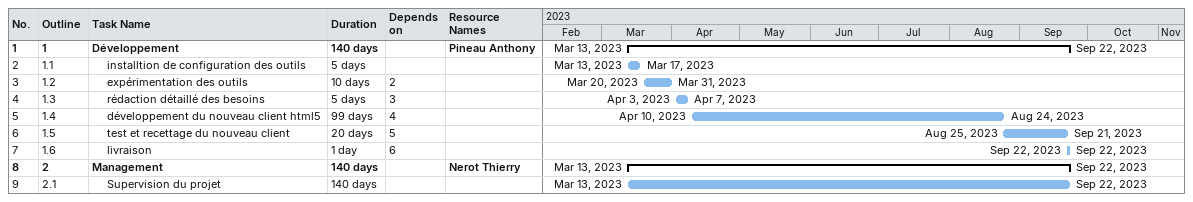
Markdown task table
| ID | WBS | Task | Duration | Start | Finish | Predecessors | Resources |
|---|---|---|---|---|---|---|---|
| 1 | 1 | **Développement** | 140d | 2023-03-13 | 2023-09-22 |  | Pineau Anthony |
| 2 | 1.1 | installtion de configuration des outils | 5d | 2023-03-13 | 2023-03-17 |  |  |
| 3 | 1.2 | expérimentation des outils | 10d | 2023-03-20 | 2023-03-31 | 2 |  |
| 4 | 1.3 | rédaction détaillé des besoins | 5d | 2023-04-03 | 2023-04-07 | 3 |  |
| 5 | 1.4 | développement du nouveau client html5 | 99d | 2023-04-10 | 2023-08-24 | 4 |  |
| 6 | 1.5 | test et recettage du nouveau client | 20d | 2023-08-25 | 2023-09-21 | 5 |  |
| 7 | 1.6 | livraison | 1d | 2023-09-22 | 2023-09-22 | 6 |  |
| 8 | 2 | **Management** | 140d | 2023-03-13 | 2023-09-22 |  | Nerot Thierry |
| 9 | 2.1 | Supervision du projet | 140d | 2023-03-13 | 2023-09-22 |  |  |
